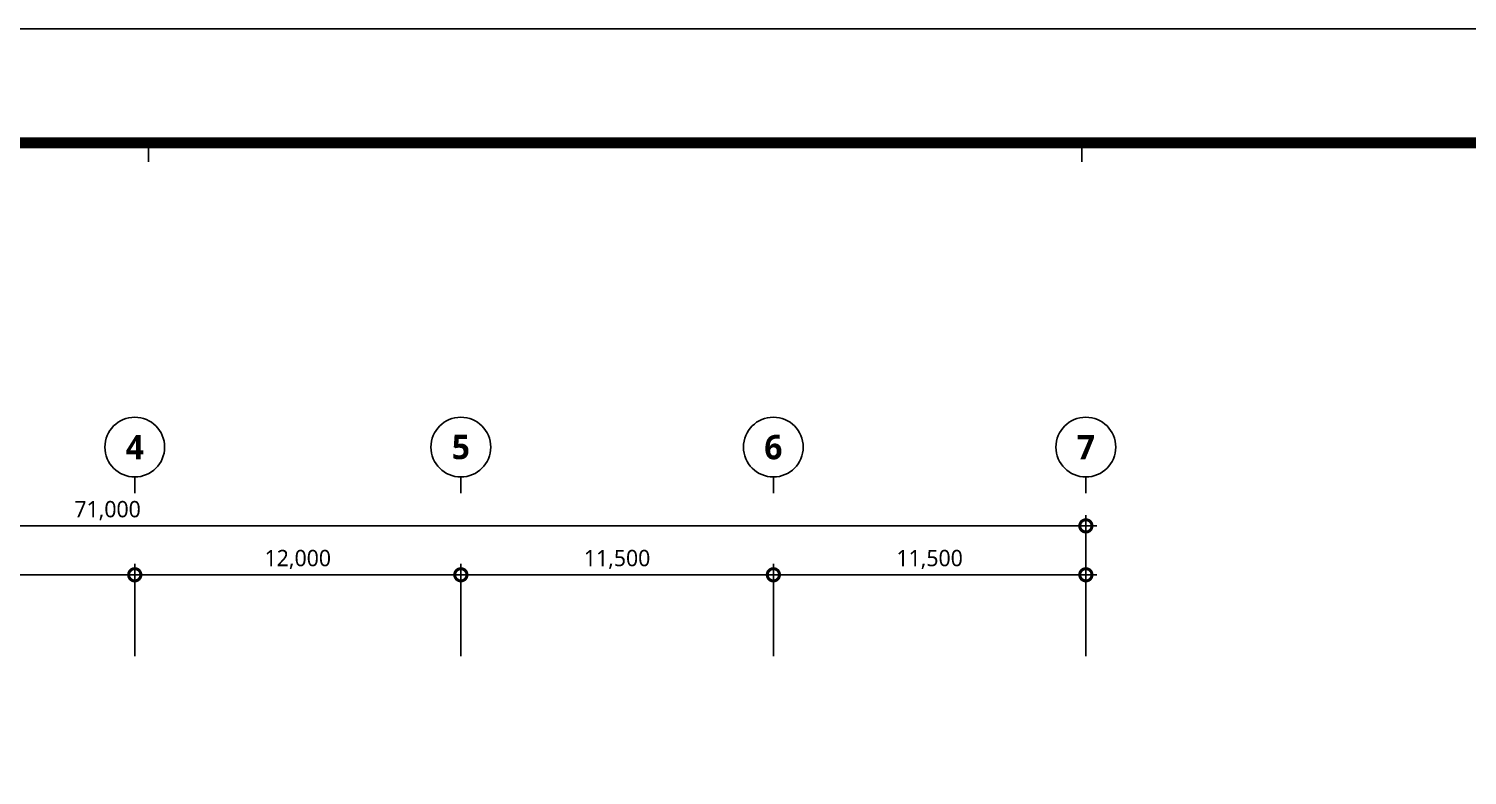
# Model space of a CAD drawing. Header units: millimetres. Extents: x -168200 to 336400, y -118800 to 0.
# Drawn here: x 73600 to 126533, y -27479 to 0 of the extents above; entities that cross this region are included whole.
import ezdxf
from ezdxf.enums import TextEntityAlignment as Align

# ---------------------------------------------------------------- set-up
doc = ezdxf.new("R2010")
doc.units = ezdxf.units.MM
doc.header["$LTSCALE"] = 2000
doc.layers.get('Defpoints').update_dxf_attribs({"color": 167})
for name, color, linetype in [('arch', 8, 'Continuous'), ('S', 4, 'Continuous'), ('SHT', 5, 'Continuous'), ('SYM-BUB', 3, 'Continuous')]:
    doc.layers.add(name, color=color, linetype=linetype)
doc.styles.add('$0$스타일1', font='malgun.ttf')
doc.styles.add('스타일1', font='malgun.ttf')
doc.styles.add('스타일2', font='malgunbd.ttf')
doc.dimstyles.new('CJA', dxfattribs={"dimscale": 300, "dimtxt": 2.7, "dimasz": 1, "dimexe": 2, "dimexo": 3, "dimgap": 1, "dimtad": 1, "dimdec": 0, "dimzin": 1, "dimdsep": 46, "dimlunit": 6, "dimtxsty": '$0$스타일1', "dimblk": 'CJDOT', "dimcen": 0.09, "dimdle": 1, "dimclrd": 256, "dimclre": 256, "dimclrt": 3, "dimadec": 0, "dimazin": 0, "dimtfac": 1, "dimtdec": 0, "dimtix": 1, "dimtmove": 2, "dimatfit": 3, "dimldrblk": 'CJDOT', "dimfxl": 1, "dimtolj": 1, "dimtzin": 1, "dimarcsym": 0})

# ---------------------------------------------------------------- blocks, each defined once
blk = doc.blocks.new('_DotSmall')
at = {"color": 0, "linetype": 'ByBlock', "const_width": 0.5}
blk.add_lwpolyline([(-0.0625, 0, 1), (0.0625, 0, 1)], format="xyb", close=True, dxfattribs=at)
blk = doc.blocks.new('*D24')
at = {"layer": 'arch', "color": 7, "lineweight": -2, "transparency": 16777216}
for p, q in [((41500, -23100), (41500, -17900)), ((112500, -23100), (112500, -17900)), ((41100, -18300), (112900, -18300))]:
    blk.add_line(p, q, dxfattribs=at)
at = {"layer": 'Defpoints', "color": 0, "transparency": 16777216}
for p in [(112500, -18300), (41500, -23700), (112500, -23700)]:
    blk.add_point(p, dxfattribs=at)
at = {"layer": 'arch', "color": 7, "lineweight": -2, "transparency": 16777216, "xscale": 900, "yscale": 900, "zscale": 900, "rotation": 180}
blk.add_blockref('_DotSmall', (41500, -18300), dxfattribs=at)
at = {"layer": 'arch', "color": 7, "lineweight": -2, "transparency": 16777216, "xscale": 900, "yscale": 900, "zscale": 900}
blk.add_blockref('_DotSmall', (112500, -18300), dxfattribs=at)
at = {"layer": 'arch', "color": 3, "transparency": 16777216, "insert": (76500, -17738), "char_height": 600, "attachment_point": 5, "style": '스타일1'}
blk.add_mtext('\\A1;71,000', dxfattribs=at)
blk = doc.blocks.new('CJDOT')
blk.add_line((-2, 0), (2, 0))
at = {"const_width": 0.5}
blk.add_lwpolyline([(-0.25, 0, 1), (0.25, 0, 1)], format="xyb", close=True, dxfattribs=at)
blk = doc.blocks.new('*D25')
at = {"layer": 'arch', "color": 7, "lineweight": -2, "transparency": 16777216}
for p, q in [((100600, -20100), (112900, -20100)), ((101000, -23100), (101000, -19700)), ((112500, -23100), (112500, -19700))]:
    blk.add_line(p, q, dxfattribs=at)
at = {"layer": 'Defpoints', "color": 0, "transparency": 16777216}
for p in [(112500, -20100), (101000, -23700), (112500, -23700)]:
    blk.add_point(p, dxfattribs=at)
at = {"layer": 'arch', "color": 7, "lineweight": -2, "transparency": 16777216, "xscale": 900, "yscale": 900, "zscale": 900, "rotation": 180}
blk.add_blockref('_DotSmall', (101000, -20100), dxfattribs=at)
at = {"layer": 'arch', "color": 7, "lineweight": -2, "transparency": 16777216, "xscale": 900, "yscale": 900, "zscale": 900}
blk.add_blockref('_DotSmall', (112500, -20100), dxfattribs=at)
at = {"layer": 'arch', "color": 3, "transparency": 16777216, "insert": (106750, -19538), "char_height": 600, "attachment_point": 5, "style": '스타일1'}
blk.add_mtext('\\A1;11,500', dxfattribs=at)
blk = doc.blocks.new('*D26')
at = {"layer": 'arch', "color": 7, "lineweight": -2, "transparency": 16777216}
for p, q in [((89100, -20100), (101400, -20100)), ((89500, -23100), (89500, -19700)), ((101000, -23100), (101000, -19700))]:
    blk.add_line(p, q, dxfattribs=at)
at = {"layer": 'Defpoints', "color": 0, "transparency": 16777216}
for p in [(101000, -20100), (89500, -23700), (101000, -23700)]:
    blk.add_point(p, dxfattribs=at)
at = {"layer": 'arch', "color": 7, "lineweight": -2, "transparency": 16777216, "xscale": 900, "yscale": 900, "zscale": 900, "rotation": 180}
blk.add_blockref('_DotSmall', (89500, -20100), dxfattribs=at)
at = {"layer": 'arch', "color": 7, "lineweight": -2, "transparency": 16777216, "xscale": 900, "yscale": 900, "zscale": 900}
blk.add_blockref('_DotSmall', (101000, -20100), dxfattribs=at)
at = {"layer": 'arch', "color": 3, "transparency": 16777216, "insert": (95250, -19538), "char_height": 600, "attachment_point": 5, "style": '스타일1'}
blk.add_mtext('\\A1;11,500', dxfattribs=at)
blk = doc.blocks.new('*D27')
at = {"layer": 'arch', "color": 7, "lineweight": -2, "transparency": 16777216}
for p, q in [((77100, -20100), (89900, -20100)), ((77500, -23100), (77500, -19700)), ((89500, -23100), (89500, -19700))]:
    blk.add_line(p, q, dxfattribs=at)
at = {"layer": 'Defpoints', "color": 0, "transparency": 16777216}
for p in [(89500, -20100), (77500, -23700), (89500, -23700)]:
    blk.add_point(p, dxfattribs=at)
at = {"layer": 'arch', "color": 7, "lineweight": -2, "transparency": 16777216, "xscale": 900, "yscale": 900, "zscale": 900, "rotation": 180}
blk.add_blockref('_DotSmall', (77500, -20100), dxfattribs=at)
at = {"layer": 'arch', "color": 7, "lineweight": -2, "transparency": 16777216, "xscale": 900, "yscale": 900, "zscale": 900}
blk.add_blockref('_DotSmall', (89500, -20100), dxfattribs=at)
at = {"layer": 'arch', "color": 3, "transparency": 16777216, "insert": (83500, -19538), "char_height": 600, "attachment_point": 5, "style": '스타일1'}
blk.add_mtext('\\A1;12,000', dxfattribs=at)
blk = doc.blocks.new('*D28')
at = {"layer": 'arch', "color": 7, "lineweight": -2, "transparency": 16777216}
for p, q in [((65100, -20100), (77900, -20100)), ((65500, -23100), (65500, -19700)), ((77500, -23100), (77500, -19700))]:
    blk.add_line(p, q, dxfattribs=at)
at = {"layer": 'Defpoints', "color": 0, "transparency": 16777216}
for p in [(77500, -20100), (65500, -23700), (77500, -23700)]:
    blk.add_point(p, dxfattribs=at)
at = {"layer": 'arch', "color": 7, "lineweight": -2, "transparency": 16777216, "xscale": 900, "yscale": 900, "zscale": 900, "rotation": 180}
blk.add_blockref('_DotSmall', (65500, -20100), dxfattribs=at)
at = {"layer": 'arch', "color": 7, "lineweight": -2, "transparency": 16777216, "xscale": 900, "yscale": 900, "zscale": 900}
blk.add_blockref('_DotSmall', (77500, -20100), dxfattribs=at)
at = {"layer": 'arch', "color": 3, "transparency": 16777216, "insert": (71500, -19538), "char_height": 600, "attachment_point": 5, "style": '스타일1'}
blk.add_mtext('\\A1;12,000', dxfattribs=at)
blk = doc.blocks.new('NEW_BUB')
at = {"layer": 'SYM-BUB', "color": 6}
blk.add_line((0, 3), (0, 0), dxfattribs=at)
blk.add_circle((0, 8.5), 5.5, dxfattribs=at)
at = {"layer": 'SYM-BUB', "color": 3, "style": '스타일2'}
blk.add_attdef('X', text='', height=4.5, dxfattribs=at).set_placement((0, 8.5), align=Align.MIDDLE)
blk = doc.blocks.new('XR-FORM-ET', base_point=(461, 408))
at = {"layer": 'SHT', "color": 171}
for p, q in [((78000, 114600), (78000, 113900)), ((112350, 114600), (112350, 113900))]:
    blk.add_line(p, q, dxfattribs=at)
at = {"layer": 'SHT'}
blk.add_lwpolyline([(0, 118800), (168200, 118800), (168200, 0), (0, 0)], close=True, dxfattribs=at)
at = {"layer": 'SHT', "const_width": 400}
blk.add_lwpolyline([(9300, 114600), (163900, 114600), (163900, 4200), (9300, 4200)], close=True, dxfattribs=at)

msp = doc.modelspace()

# ---------------------------------------------------------------- block references
at = {"layer": 'arch', "xscale": 200.0000000000001, "yscale": 200.0000000000001, "zscale": 200.0000000000001}
for p, values in [((77500, -17100), {'X': '4'}), ((89500, -17100), {'X': '5'}), ((101000, -17100), {'X': '6'}), ((112500, -17100), {'X': '7'})]:
    msp.add_blockref('NEW_BUB', p, dxfattribs=at).add_auto_attribs(values)
at = {"layer": 'S'}
msp.add_blockref('XR-FORM-ET', (461, -118391.6), dxfattribs=at)

# ---------------------------------------------------------------- dimensions: what is measured, and where the dimension line sits
at = {"layer": 'arch'}
dim = msp.add_linear_dim(base=(112500, -18300), p1=(41500, -23700), p2=(112500, -23700), angle=180, dimstyle='CJA', override={"dimscale": 200, "dimtxt": 3, "dimasz": 4.5, "dimtxsty": '스타일1', "dimblk1": 'DotSmall', "dimblk2": 'DotSmall', "dimsah": 1, "dimdle": 2, "dimclrd": 7, "dimclre": 7}, dxfattribs=at)
dim.commit()
dim.dimension.update_dxf_attribs({"geometry": '*D24', "text_midpoint": (76500, -17738), "dimtype": 160})
for base, p1, p2, picture, middle in [((77500, -20100), (65500, -23700), (77500, -23700), '*D28', (71500, -19538)), ((89500, -20100), (77500, -23700), (89500, -23700), '*D27', (83500, -19538)), ((101000, -20100), (89500, -23700), (101000, -23700), '*D26', (95250, -19538)), ((112500, -20100), (101000, -23700), (112500, -23700), '*D25', (106750, -19538))]:
    dim = msp.add_linear_dim(base=base, p1=p1, p2=p2, dimstyle='CJA', override={"dimscale": 200, "dimtxt": 3, "dimasz": 4.5, "dimtxsty": '스타일1', "dimblk1": 'DotSmall', "dimblk2": 'DotSmall', "dimsah": 1, "dimdle": 2, "dimclrd": 7, "dimclre": 7}, dxfattribs=at)
    dim.commit()
    dim.dimension.update_dxf_attribs({"geometry": picture, "text_midpoint": middle})

doc.saveas('drawing.dxf')
